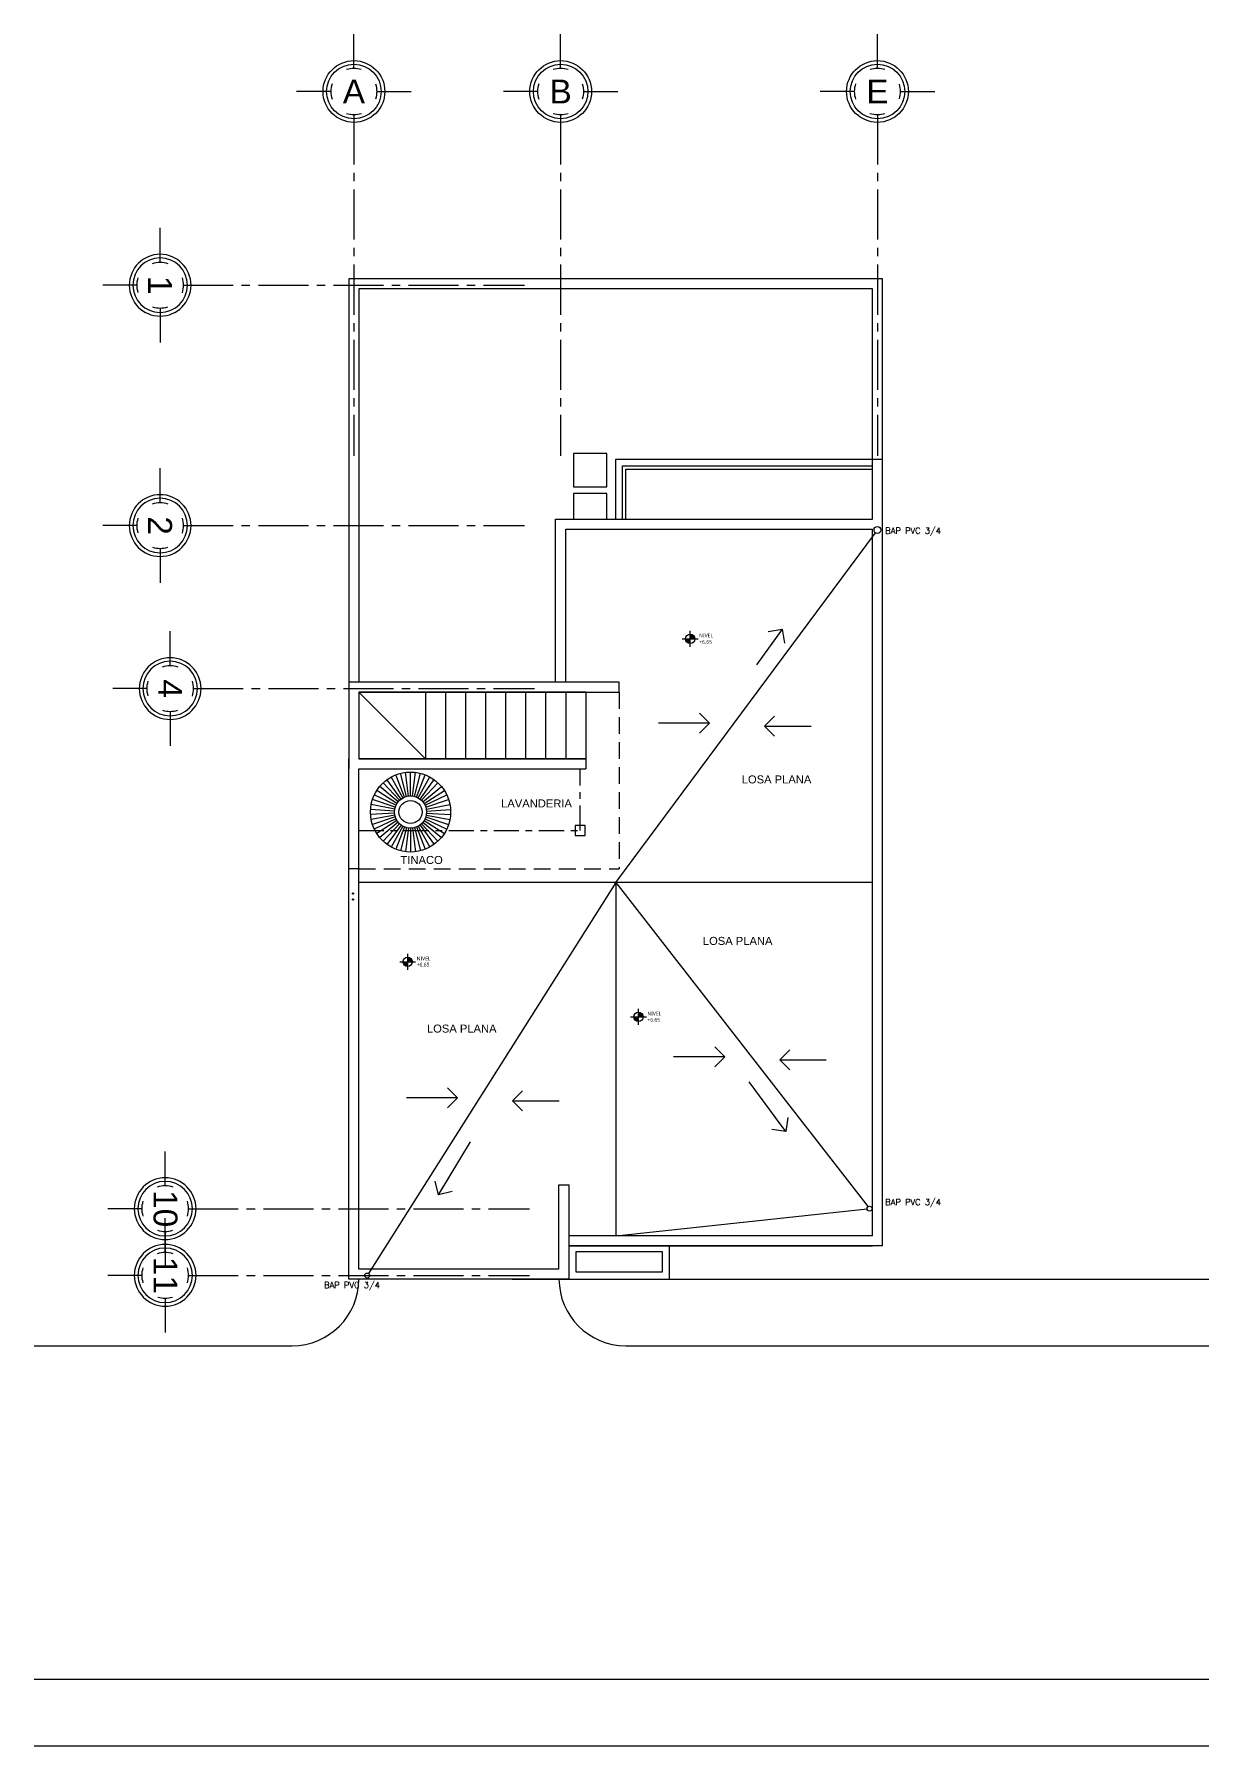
# Model space of a CAD drawing. Header units: inches. Extents: x -9 to 337, y -247 to 209.
# Drawn here: x 77.37 to 94.98, y -187.56 to -161.89 of the extents above; entities that cross this region are included whole.
import ezdxf
from ezdxf.enums import TextEntityAlignment as Align

# ---------------------------------------------------------------- set-up
doc = ezdxf.new("R2010")
doc.units = ezdxf.units.IN
doc.header["$MEASUREMENT"] = 0
doc.linetypes.add('CENTER2', pattern=[1.125, 0.75, -0.125, 0.125, -0.125])
doc.linetypes.add('HIDDEN', pattern=[0.375, 0.25, -0.125])
doc.layers.add('agua', color=4, linetype='Continuous')
doc.styles.add('MONOTXT4', font='monotxt4.shx')
doc.styles.add('NT_75', font='romans.shx', dxfattribs={"height": 0.152})
doc.styles.get("Standard").update_dxf_attribs({"font": 'arial.ttf'})
doc.dimstyles.new('E100', dxfattribs={"dimtxt": 0.15, "dimasz": 0.2, "dimexe": 0.15, "dimexo": 0.02, "dimgap": 0.09, "dimtad": 1, "dimzin": 0, "dimdsep": 46, "dimtxsty": 'MONOTXT4', "dimblk": 'DOTSMALL', "dimcen": 0.01, "dimdle": 0.15, "dimclrd": 1, "dimclre": 1, "dimclrt": 2, "dimadec": 0, "dimazin": 0, "dimtfac": 1, "dimtofl": 0, "dimtmove": 1, "dimatfit": 1, "dimldrblk": 'OPEN90', "dimfxl": 1, "dimtolj": 1, "dimtzin": 0, "dimarcsym": 0})

# ---------------------------------------------------------------- blocks, each defined once
blk = doc.blocks.new('EJE NORTE NUEVO')
at = {"color": 8}
for p, q in [((0, 3.252), (0, 3.764)), ((-0.347, 2.905), (-0.859, 2.905)), ((0.347, 2.905), (0.859, 2.905))]:
    blk.add_line(p, q, dxfattribs=at)
at = {"color": 2, "linetype": 'CENTER2'}
blk.add_line((0, 2.558), (0, -2.558), dxfattribs=at)
at = {"color": 8}
blk.add_circle((0, 2.905), 0.463, dxfattribs=at)
at = {"color": 4}
blk.add_circle((0, 2.905), 0.409, dxfattribs=at)
at = {"color": 8}
for start, end in [(71.4161, 108.5839), (160.6993, 199.2784), (341.7694, 18.2529), (251.0526, 288.9474)]:
    blk.add_arc((0, 2.905), 0.347, start, end, dxfattribs=at)
at = {"color": 4}
blk.add_attdef('A', text='', height=0.358, dxfattribs=at).set_placement((0, 2.905), align=Align.MIDDLE_CENTER)
blk = doc.blocks.new('_DotSmall')
at = {"color": 0, "linetype": 'ByBlock', "const_width": 0.5}
blk.add_lwpolyline([(-0.0625, 0, 1), (0.0625, 0, 1)], format="xyb", close=True, dxfattribs=at)
blk = doc.blocks.new('_Open90')
at = {"color": 0, "linetype": 'ByBlock', "lineweight": -2}
for p, q in [((0, 0), (-1, 0)), ((-0.5, 0.5), (0, 0)), ((0, 0), (-0.5, -0.5))]:
    blk.add_line(p, q, dxfattribs=at)
blk = doc.blocks.new('Sbpln060')
for p, q in [((-0.362, 0), (0.362, 0)), ((0, -0.362), (0, 0.362))]:
    blk.add_line(p, q)
at = {"const_width": 0.212}
for points in [[(0, -0.106, -0.414214), (-0.106, 0, -1)], [(0.106, 0, 0.414214), (0, 0.106, 1)]]:
    blk.add_lwpolyline(points, format="xyb", dxfattribs=at)
blk.add_circle((0, 0), 0.212)

msp = doc.modelspace()

# ---------------------------------------------------------------- linework, layer by layer
at = {"color": 8}
for p, q in [((90.089, -165.561), (82.089, -165.561)), ((82.089, -165.561), (82.089, -171.611)), ((90.089, -168.266), (90.089, -165.561)), ((89.939, -165.711), (82.239, -165.711)), ((82.239, -165.711), (82.239, -171.611)), ((89.939, -168.266), (89.939, -165.711)), ((86.089, -168.266), (89.939, -168.266)), ((86.089, -169.166), (86.089, -168.266)), ((86.189, -168.366), (89.939, -168.366)), ((86.189, -169.166), (86.189, -168.366)), ((86.239, -168.416), (89.939, -168.416)), ((86.239, -169.166), (86.239, -168.416)), ((86.889, -180.061), (86.889, -180.561)), ((84.539, -180.561), (94.981, -180.561)), ((77.371, -181.561), (81.239, -181.561)), ((86.239, -181.561), (94.981, -181.561)), ((77.371, -186.561), (94.981, -186.561)), ((77.371, -187.561), (94.981, -187.561))]:
    msp.add_line(p, q, dxfattribs=at)
at = {"color": 2}
for p, q in [((89.939, -169.166), (89.939, -168.266)), ((89.939, -168.266), (90.089, -168.266)), ((90.089, -169.166), (90.089, -168.266)), ((85.189, -169.166), (89.939, -169.166)), ((85.189, -171.611), (85.189, -169.166)), ((85.339, -169.316), (89.939, -169.316)), ((85.339, -171.611), (85.339, -169.316)), ((89.939, -179.911), (89.939, -169.316)), ((90.089, -180.061), (90.089, -169.166)), ((84.239, -171.761), (82.239, -171.761)), ((83.239, -172.761), (82.239, -171.761)), ((83.239, -171.761), (83.239, -172.761)), ((83.539, -171.761), (83.539, -172.761)), ((83.839, -171.761), (83.839, -172.761)), ((84.139, -171.761), (84.139, -172.761)), ((85.639, -171.761), (84.139, -171.761)), ((84.439, -171.761), (84.439, -172.761)), ((84.739, -171.761), (84.739, -172.761)), ((85.039, -171.761), (85.039, -172.761)), ((85.339, -171.761), (85.339, -172.761)), ((85.639, -171.761), (85.639, -172.761)), ((84.139, -172.761), (82.239, -172.761)), ((85.639, -172.761), (84.139, -172.761)), ((82.089, -180.561), (82.089, -174.411)), ((82.239, -180.411), (82.239, -174.411)), ((85.239, -180.411), (85.239, -179.147)), ((85.239, -179.147), (85.389, -179.147)), ((85.389, -180.561), (85.389, -179.147)), ((89.939, -179.911), (85.389, -179.911)), ((90.089, -180.061), (85.389, -180.061)), ((85.239, -180.411), (82.239, -180.411)), ((85.389, -180.561), (82.089, -180.561))]:
    msp.add_line(p, q, dxfattribs=at)
at = {"color": 1}
for p, q in [((86.089, -174.614), (89.982, -169.368)), ((89.939, -174.614), (82.239, -174.614)), ((86.089, -174.614), (82.383, -180.477)), ((86.089, -174.614), (86.089, -179.911)), ((86.089, -174.614), (89.873, -179.476)), ((86.089, -179.911), (89.859, -179.51)), ((85.389, -180.061), (89.939, -180.061))]:
    msp.add_line(p, q, dxfattribs=at)
at = {"color": 4}
for p, q in [((86.139, -171.611), (82.089, -171.611)), ((82.089, -171.611), (82.089, -171.761)), ((86.139, -171.761), (86.139, -171.611)), ((82.089, -171.761), (82.089, -172.911)), ((82.239, -171.761), (82.239, -172.761)), ((82.239, -171.761), (86.139, -171.761)), ((82.089, -174.411), (82.089, -172.761)), ((82.239, -172.761), (85.639, -172.761)), ((82.239, -172.761), (85.639, -172.761)), ((82.239, -174.411), (82.239, -172.911)), ((82.239, -172.911), (85.639, -172.911)), ((85.639, -172.761), (85.639, -172.911)), ((82.239, -174.411), (82.089, -174.411))]:
    msp.add_line(p, q, dxfattribs=at)
at = {"color": 8, "linetype": 'HIDDEN'}
for p in [(86.139, -171.761), (82.239, -174.411)]:
    msp.add_line(p, (86.139, -174.411), dxfattribs=at)
at = {"color": 8, "transparency": 33554636}
for p, q in [((82.924, -173.333), (82.792, -172.999)), ((82.953, -173.323), (82.864, -172.976)), ((82.983, -173.318), (82.938, -172.961)), ((83.013, -173.316), (83.013, -172.957)), ((83.043, -173.318), (83.088, -172.961)), ((83.073, -173.323), (83.162, -172.976)), ((83.102, -173.333), (83.234, -172.999)), ((82.81, -173.428), (82.506, -173.235)), ((82.827, -173.403), (82.551, -173.174)), ((82.848, -173.381), (82.602, -173.119)), ((82.871, -173.362), (82.66, -173.071)), ((82.897, -173.346), (82.724, -173.031)), ((83.129, -173.346), (83.302, -173.031)), ((83.155, -173.362), (83.366, -173.071)), ((83.178, -173.381), (83.424, -173.119)), ((83.199, -173.403), (83.475, -173.174)), ((83.216, -173.428), (83.52, -173.235)), ((82.773, -173.542), (82.414, -173.519)), ((82.776, -173.512), (82.424, -173.444)), ((82.784, -173.482), (82.442, -173.371)), ((82.795, -173.454), (82.47, -173.301)), ((83.231, -173.454), (83.556, -173.301)), ((83.242, -173.482), (83.584, -173.371)), ((83.25, -173.512), (83.602, -173.444)), ((83.253, -173.542), (83.612, -173.519)), ((82.773, -173.572), (82.414, -173.594)), ((82.776, -173.602), (82.424, -173.669)), ((82.784, -173.631), (82.442, -173.742)), ((82.795, -173.659), (82.47, -173.812)), ((82.81, -173.686), (82.506, -173.878)), ((82.827, -173.71), (82.551, -173.939)), ((82.848, -173.732), (82.602, -173.994)), ((82.871, -173.752), (82.66, -174.042)), ((82.897, -173.768), (82.724, -174.082)), ((83.129, -173.768), (83.302, -174.082)), ((83.155, -173.752), (83.366, -174.042)), ((83.178, -173.732), (83.424, -173.994)), ((83.199, -173.71), (83.475, -173.939)), ((83.216, -173.686), (83.52, -173.878)), ((83.231, -173.659), (83.556, -173.812)), ((83.242, -173.631), (83.584, -173.742)), ((83.25, -173.602), (83.602, -173.669)), ((83.253, -173.572), (83.612, -173.594)), ((82.924, -173.781), (82.792, -174.115)), ((82.953, -173.79), (82.864, -174.138)), ((82.983, -173.796), (82.938, -174.152)), ((83.013, -173.798), (83.013, -174.157)), ((83.043, -173.796), (83.088, -174.152)), ((83.073, -173.79), (83.162, -174.138)), ((83.102, -173.781), (83.234, -174.115))]:
    msp.add_line(p, q, dxfattribs=at)
at = {"color": 8}
for points in [[(85.458, -168.678), (85.958, -168.678), (85.958, -168.178), (85.458, -168.178)], [(85.458, -169.166), (85.958, -169.166), (85.958, -168.778), (85.458, -168.778)], [(85.489, -180.451), (86.789, -180.451), (86.789, -180.151), (85.489, -180.151)]]:
    msp.add_lwpolyline(points, close=True, dxfattribs=at)
at = {"color": 6, "linetype": 'CENTER2', "ltscale": 0.5}
msp.add_lwpolyline([(82.239, -173.836), (85.557, -173.836), (85.557, -172.911)], dxfattribs=at)
at = {"color": 5}
msp.add_lwpolyline([(85.482, -173.911), (85.632, -173.911), (85.632, -173.761), (85.482, -173.761)], close=True, dxfattribs=at)
for centre, radius in [((90.013, -169.327), 0.051), ((89.896, -179.506), 0.0375), ((82.363, -180.509), 0.0375)]:
    msp.add_circle(centre, radius, dxfattribs=at)
at = {"color": 3}
msp.add_circle((83.013, -173.557), 0.6, dxfattribs=at)
at = {"color": 4}
for centre, radius in [((83.013, -173.557), 0.241), ((83.013, -173.557), 0.173), ((82.15, -174.779), 0.009), ((82.15, -174.87), 0.009)]:
    msp.add_circle(centre, radius, dxfattribs=at)
at = {"color": 8}
for centre, start, end in [((81.239, -180.561), 270, 0), ((86.239, -180.561), 180, 270)]:
    msp.add_arc(centre, 1, start, end, dxfattribs=at)

# ---------------------------------------------------------------- block references
at = {"color": 4}
for p, values in [((82.164, -165.656), {'A': 'A'}), ((85.264, -165.656), {'A': 'B'}), ((90.014, -165.656), {'A': 'E'})]:
    msp.add_blockref('EJE NORTE NUEVO', p, dxfattribs=at).add_auto_attribs(values)
ref = msp.add_blockref('EJE NORTE NUEVO', (82.164, -165.656), dxfattribs=dict(at, xscale=-1, rotation=90))
ref.add_attrib('A', '1', dxfattribs={"color": 4, "height": 0.358, "rotation": 270}).set_placement((79.258, -165.656), align=Align.MIDDLE_CENTER)
ref = msp.add_blockref('EJE NORTE NUEVO', (82.164, -169.261), dxfattribs=dict(at, xscale=-1, rotation=90))
ref.add_attrib('A', '2', dxfattribs={"color": 4, "height": 0.358, "rotation": 270}).set_placement((79.258, -169.261), align=Align.MIDDLE_CENTER)
ref = msp.add_blockref('EJE NORTE NUEVO', (82.314, -171.706), dxfattribs=dict(at, xscale=-1, rotation=90))
ref.add_attrib('A', '4', dxfattribs={"color": 4, "height": 0.358, "rotation": 270}).set_placement((79.409, -171.706), align=Align.MIDDLE_CENTER)
at = {"xscale": 0.330657465729229, "yscale": 0.330657465729229, "zscale": 0.330657465729229}
for p in [(87.206, -170.96), (82.97, -175.802), (86.429, -176.629)]:
    msp.add_blockref('Sbpln060', p, dxfattribs=at)
at = {"color": 4}
ref = msp.add_blockref('EJE NORTE NUEVO', (82.239, -179.506), dxfattribs=dict(at, xscale=-1, rotation=90))
ref.add_attrib('A', '10', dxfattribs={"color": 4, "height": 0.3581, "rotation": 270}).set_placement((79.339, -179.506), align=Align.MIDDLE_CENTER)
ref = msp.add_blockref('EJE NORTE NUEVO', (82.239, -180.506), dxfattribs=dict(at, xscale=-1, rotation=90))
ref.add_attrib('A', '11', dxfattribs={"color": 4, "height": 0.3581, "rotation": 270}).set_placement((79.339, -180.506), align=Align.MIDDLE_CENTER)

# ---------------------------------------------------------------- texts
at = {"char_height": 0.05618, "width": 0.28662, "attachment_point": 1}
for insert in [(87.341, -170.883), (83.105, -175.725), (86.564, -176.552)]:
    msp.add_mtext('{\\f@Microsoft YaHei Light|b0|i0|c0|p34;NIVEL\\P+6.65}', dxfattribs=dict(at, insert=insert))
at = {"color": 2, "char_height": 0.12, "attachment_point": 1}
for s, insert in [('\\pxi-3,l4,t4;LOSA PLANA', (87.859, -173.008)), ('\\pxi-3,l4,t4;LAVANDERIA', (84.251, -173.368)), ('\\pxi-3,l4,t4;TINACO', (82.743, -174.216)), ('\\pxi-3,l4,t4;LOSA PLANA', (87.276, -175.43)), ('\\pxi-3,l4,t4;LOSA PLANA', (83.139, -176.745))]:
    msp.add_mtext(s, dxfattribs=dict(at, insert=insert))
at = {"layer": 'agua', "style": 'NT_75'}
for p in [(90.13, -169.383), (90.13, -179.452), (81.717, -180.696)]:
    msp.add_text('BAP PVC 3/4', height=0.0912, rotation=359.9104, dxfattribs=at).set_placement(p)

# ---------------------------------------------------------------- leaders
for points, override in [([(88.587, -170.816), (88.198, -171.349)], {"dimasz": 0.3, "dimtad": 0}), ([(87.495, -172.223), (86.729, -172.223)], {"dimasz": 0.3, "dimtad": 0}), ([(88.32, -172.269), (89.018, -172.269)], {"dimasz": 0.3, "dimgap": 0.01, "dimtad": 0}), ([(87.724, -177.227), (86.957, -177.227)], {"dimasz": 0.3, "dimtad": 0}), ([(88.548, -177.273), (89.247, -177.273)], {"dimasz": 0.3, "dimgap": 0.01, "dimtad": 0}), ([(88.64, -178.35), (88.088, -177.602)], {"dimasz": 0.3, "dimtad": 0}), ([(83.718, -177.844), (82.951, -177.844)], {"dimasz": 0.3, "dimtad": 0}), ([(84.542, -177.89), (85.24, -177.89)], {"dimasz": 0.3, "dimgap": 0.01, "dimtad": 0}), ([(83.434, -179.299), (83.91, -178.501)], {"dimasz": 0.3, "dimtad": 0})]:
    msp.add_leader(points, dimstyle='E100', override=override)

doc.saveas('drawing.dxf')
